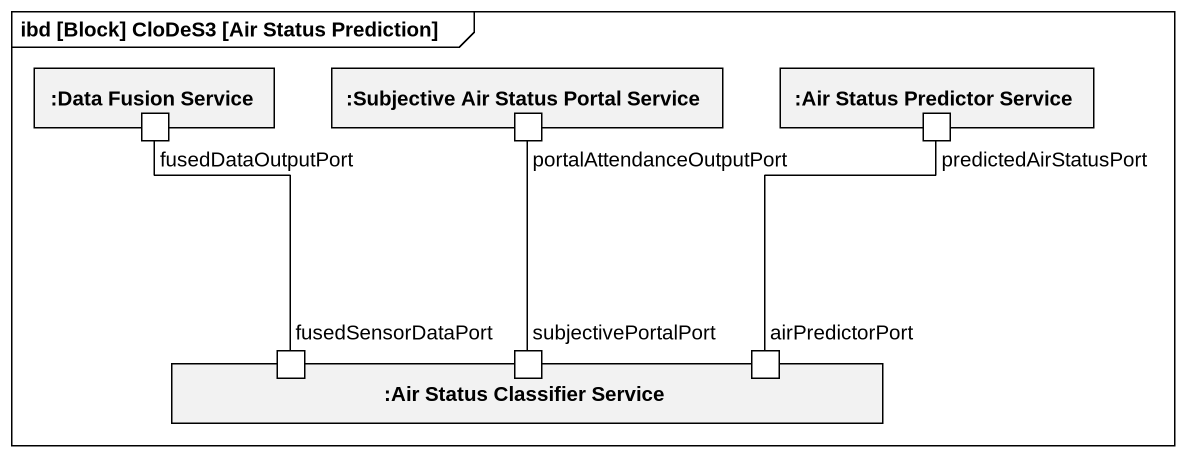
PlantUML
@startuml
mainframe ibd [Block] CloDeS3 [Air Status Prediction]
rectangle ":Data Fusion Service" as Data_Fusion_Service {
  port fusedDataOutputPort
}
rectangle ":Subjective Air Status Portal Service" as Subjective_Air_Status {
  port portalAttendanceOutputPort
}
rectangle ":Air Status Predictor Service" as Air_Status_Predictor_Service {
  port predictedAirStatusPort
}
rectangle ":Air Status Classifier Service" as Air_Status_Classifier {
  port fusedSensorDataPort
  port subjectivePortalPort
  port airPredictorPort
}
fusedDataOutputPort -- fusedSensorDataPort
portalAttendanceOutputPort -- subjectivePortalPort
predictedAirStatusPort -- airPredictorPort
@enduml
